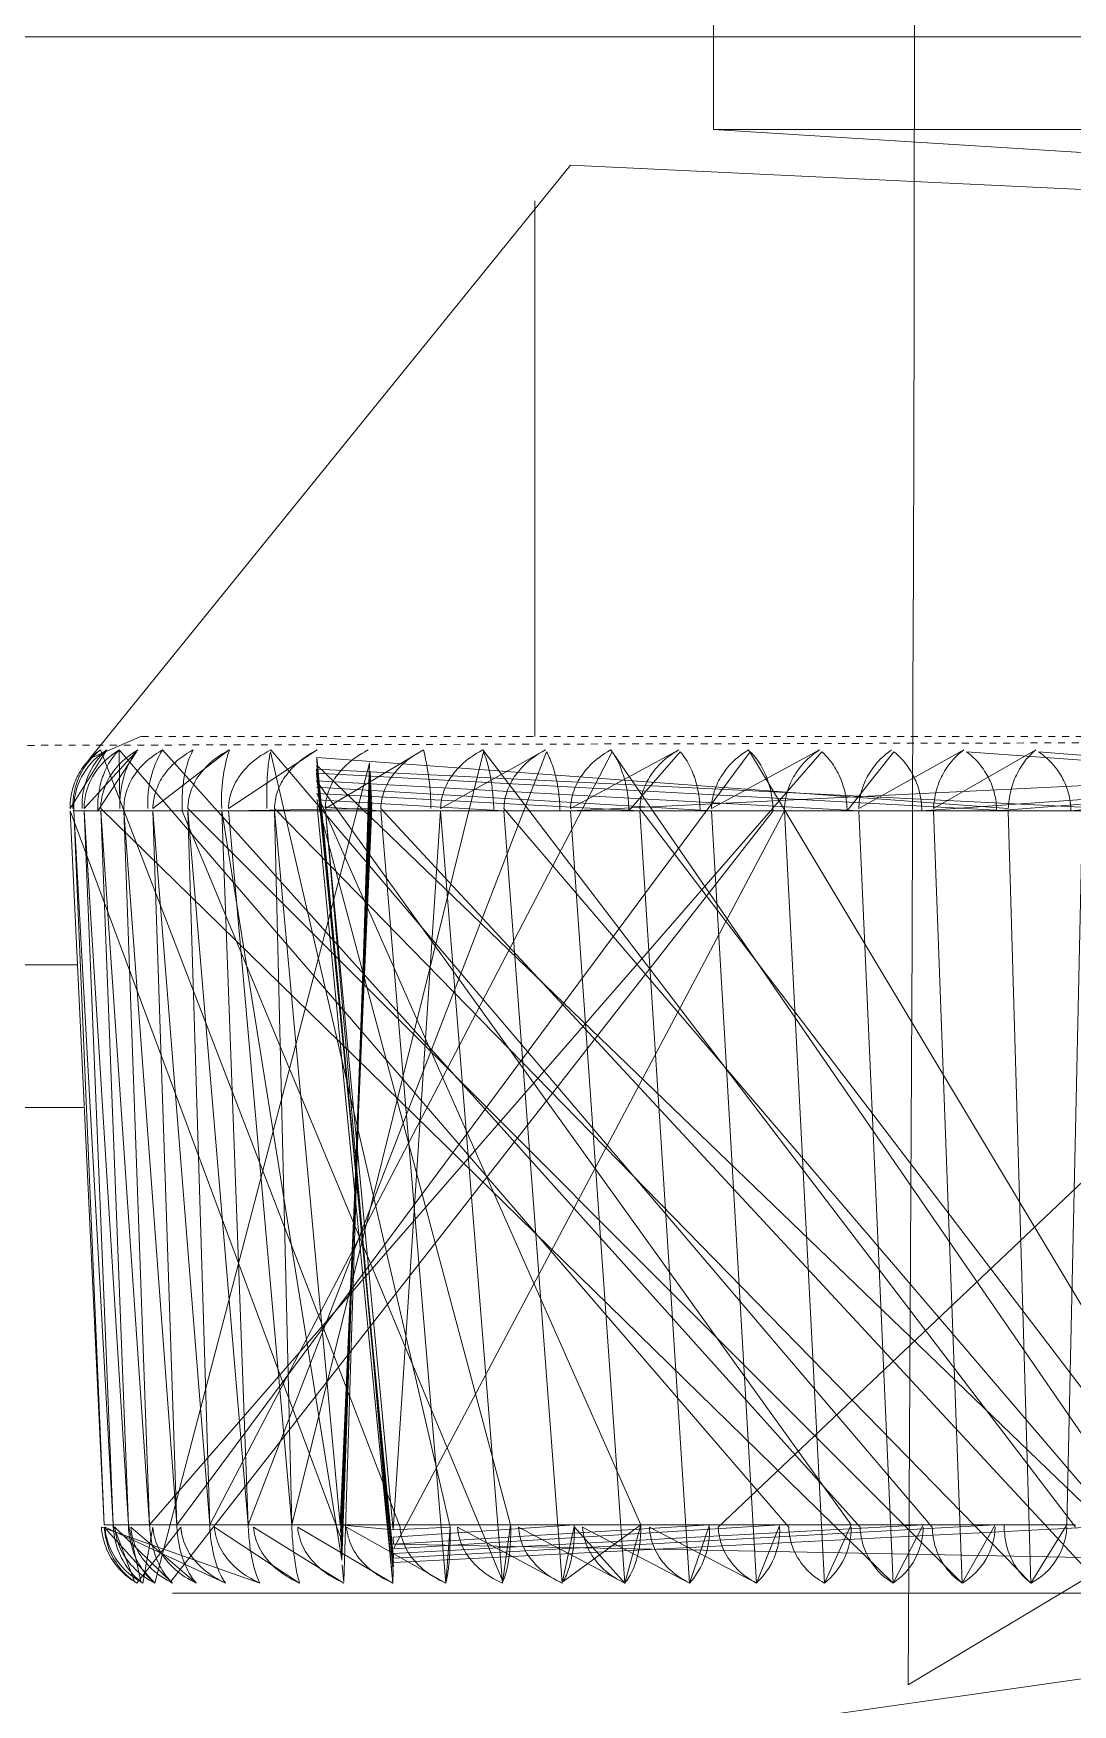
# Model space of a CAD drawing. Header units: millimetres. Extents: x 521 to 148073, y -17811 to 32040.
# Drawn here: x 65990.97 to 66006.09, y 20421.83 to 20446.17 of the extents above; entities that cross this region are included whole.
import ezdxf

# ---------------------------------------------------------------- set-up
doc = ezdxf.new("R2010")
doc.units = ezdxf.units.MM
doc.linetypes.add('PDF_IMPORT', pattern=[1, 0.8, -0.2])
doc.layers.add('Datové rozvody', color=6, linetype='Continuous')
doc.layers.add('PDF_Geometrie', color=7, linetype='Continuous', true_color=0xbdbdbd)

# ---------------------------------------------------------------- blocks, each defined once
blk = doc.blocks.new('projektor')
at = {"layer": 'PDF_Geometrie', "lineweight": 13}
for points in [[(86104.355, 15120.22), (86104.355, 15033.227)], [(86121.744, 15084.371), (86127.705, 15074.425), (86125.959, 15074.435), (86124.209, 15074.445), (86122.457, 15074.454), (86120.702, 15074.464), (86118.944, 15074.472), (86117.183, 15074.479), (86115.418, 15074.486), (86113.652, 15074.492), (86111.882, 15074.498), (86110.111, 15074.503), (86108.336, 15074.507), (86106.558, 15074.511), (86104.777, 15074.515), (86102.994, 15074.518)], [(86126.263, 15064.344), (86126.243, 15064.327), (86126.222, 15064.309), (86126.2, 15064.292), (86126.175, 15064.276), (86126.15, 15064.26), (86126.123, 15064.243), (86126.095, 15064.228), (86126.066, 15064.214), (86126.036, 15064.2), (86126.005, 15064.185), (86125.974, 15064.173), (86125.941, 15064.161), (86125.909, 15064.15), (86125.876, 15064.14), (86125.843, 15064.13), (86125.811, 15064.121), (86125.778, 15064.113), (86125.744, 15064.106), (86125.711, 15064.1), (86125.678, 15064.094), (86125.644, 15064.088), (86125.611, 15064.084), (86125.577, 15064.08), (86125.543, 15064.075), (86125.508, 15064.072), (86125.474, 15064.07), (86125.439, 15064.068), (86114.486, 15072.189), (86114.511, 15072.215), (86114.538, 15072.238), (86114.565, 15072.26), (86114.591, 15072.281), (86114.619, 15072.3), (86114.647, 15072.318), (86114.675, 15072.336), (86114.703, 15072.352), (86114.73, 15072.367), (86114.759, 15072.381), (86114.787, 15072.395), (86114.815, 15072.407), (86114.843, 15072.418), (86114.872, 15072.429), (86114.899, 15072.439), (86114.928, 15072.448), (86114.957, 15072.457), (86114.986, 15072.465), (86115.015, 15072.473), (86115.045, 15072.479), (86115.075, 15072.485), (86115.105, 15072.491), (86115.135, 15072.495), (86115.166, 15072.5), (86115.197, 15072.503), (86115.228, 15072.506), (86115.26, 15072.508), (86115.291, 15072.51), (86115.323, 15072.511), (86126.24, 15063.985), (86126.215, 15063.962), (86126.191, 15063.94), (86126.165, 15063.919), (86126.137, 15063.898), (86126.109, 15063.88), (86126.081, 15063.862), (86126.052, 15063.845), (86126.022, 15063.829), (86125.992, 15063.814), (86125.961, 15063.8), (86125.93, 15063.787), (86125.9, 15063.774), (86125.868, 15063.762), (86125.835, 15063.752), (86125.803, 15063.742), (86125.77, 15063.733), (86125.738, 15063.725), (86125.705, 15063.717), (86125.673, 15063.71), (86125.639, 15063.704), (86125.606, 15063.699), (86125.573, 15063.694), (86125.539, 15063.691), (86125.505, 15063.687), (86125.472, 15063.685), (86125.439, 15063.683), (86114.486, 15073.2), (86114.511, 15073.229), (86114.538, 15073.255), (86114.565, 15073.28), (86114.591, 15073.303), (86114.619, 15073.325), (86114.647, 15073.346), (86114.675, 15073.365), (86114.703, 15073.383), (86114.73, 15073.401), (86114.759, 15073.416), (86114.787, 15073.431), (86114.815, 15073.445), (86114.843, 15073.458), (86114.872, 15073.47), (86114.899, 15073.481), (86114.928, 15073.491), (86114.957, 15073.501), (86114.986, 15073.51), (86115.015, 15073.519), (86115.045, 15073.526), (86115.075, 15073.533), (86115.105, 15073.539), (86115.135, 15073.544), (86115.166, 15073.548), (86115.197, 15073.552), (86115.228, 15073.555), (86115.26, 15073.557), (86115.291, 15073.559), (86115.323, 15073.559), (86114.486, 15074.223), (86114.511, 15074.253), (86114.538, 15074.283), (86114.565, 15074.311), (86114.591, 15074.336), (86114.619, 15074.361), (86114.647, 15074.383), (86114.675, 15074.405), (86114.703, 15074.425), (86114.73, 15074.443), (86114.759, 15074.461), (86114.787, 15074.477), (86114.815, 15074.492), (86114.843, 15074.506), (86114.872, 15074.52), (86114.899, 15074.532), (86114.928, 15074.544), (86114.957, 15074.554), (86114.986, 15074.564), (86115.015, 15074.574), (86115.045, 15074.582), (86115.075, 15074.589), (86115.105, 15074.596), (86115.135, 15074.601), (86115.166, 15074.606), (86115.197, 15074.61), (86115.228, 15074.613), (86115.26, 15074.615), (86115.291, 15074.617), (86115.323, 15074.617), (86114.486, 15086.45)], [(86115.323, 15086.844), (86114.486, 15075.248), (86114.511, 15075.283), (86114.538, 15075.314), (86114.565, 15075.345), (86114.591, 15075.372), (86114.619, 15075.399), (86114.647, 15075.423), (86114.675, 15075.446), (86114.703, 15075.468), (86114.73, 15075.489), (86114.759, 15075.507), (86114.787, 15075.526), (86114.815, 15075.542), (86114.843, 15075.557), (86114.872, 15075.571), (86114.899, 15075.585), (86114.928, 15075.597), (86114.957, 15075.609), (86114.986, 15075.619), (86115.015, 15075.629), (86115.045, 15075.638), (86115.075, 15075.646), (86115.105, 15075.653), (86115.135, 15075.659), (86115.166, 15075.664), (86115.197, 15075.669), (86115.228, 15075.672), (86115.26, 15075.674), (86115.291, 15075.676), (86115.323, 15075.676), (86114.486, 15086.363)], [(86115.323, 15086.79), (86114.486, 15076.269), (86114.511, 15076.306), (86114.538, 15076.34), (86114.565, 15076.373), (86114.591, 15076.403), (86114.619, 15076.431), (86114.647, 15076.457), (86114.675, 15076.483), (86114.703, 15076.506), (86114.73, 15076.528), (86114.759, 15076.548), (86114.787, 15076.567), (86114.815, 15076.585), (86114.843, 15076.601), (86114.872, 15076.616), (86114.899, 15076.63), (86114.928, 15076.644), (86114.957, 15076.656), (86114.986, 15076.667), (86115.015, 15076.677), (86115.045, 15076.687), (86115.075, 15076.695), (86115.105, 15076.703), (86115.135, 15076.71), (86115.166, 15076.715), (86115.197, 15076.72), (86115.228, 15076.723), (86115.26, 15076.726), (86115.291, 15076.727), (86115.323, 15076.728), (86114.486, 15086.188)], [(86115.323, 15062.596), (86115.323, 15062.612), (86115.323, 15062.757), (86115.323, 15062.993), (86115.323, 15063.319), (86115.323, 15063.731), (86115.323, 15064.226), (86115.323, 15064.802), (86115.323, 15065.452), (86115.323, 15066.173), (86115.323, 15066.958), (86115.323, 15067.804), (86115.323, 15068.701), (86115.323, 15069.644), (86115.323, 15070.626), (86115.323, 15071.638), (86115.323, 15072.673), (86115.323, 15074.783), (86115.323, 15073.725), (86115.323, 15075.841), (86115.323, 15076.891)], [(86125.439, 15063.038), (86125.439, 15063.049), (86125.439, 15063.188), (86125.439, 15063.414), (86125.439, 15063.727), (86125.439, 15064.122), (86125.439, 15064.599), (86125.439, 15065.152), (86125.439, 15065.778), (86125.439, 15066.472), (86125.439, 15067.228), (86125.439, 15068.042), (86125.439, 15068.905), (86125.439, 15069.814), (86125.439, 15070.759), (86125.439, 15071.733), (86125.439, 15072.731), (86125.439, 15074.765), (86125.439, 15073.744), (86125.439, 15075.784), (86125.439, 15076.795)], [(86126.406, 15064.009), (86126.406, 15085.391), (86130.958, 15053.458)], [(86114.46, 15083.345), (86125.474, 15071.734), (86125.508, 15071.737), (86125.543, 15071.74), (86125.577, 15071.746), (86125.611, 15071.753), (86125.644, 15071.76), (86125.678, 15071.769), (86125.711, 15071.78), (86125.744, 15071.791), (86125.778, 15071.806), (86125.811, 15071.82), (86125.843, 15071.837), (86125.876, 15071.855), (86125.909, 15071.876), (86125.941, 15071.897), (86125.973, 15071.921), (86126.005, 15071.946), (86126.035, 15071.973), (86126.066, 15072.002), (86126.095, 15072.032), (86126.123, 15072.064), (86126.15, 15072.096), (86126.175, 15072.131), (86126.2, 15072.166), (86126.222, 15072.201), (86126.243, 15072.237), (86126.263, 15072.275), (86125.472, 15070.76), (86125.505, 15070.762), (86125.539, 15070.766), (86125.573, 15070.771), (86125.606, 15070.778), (86125.639, 15070.785), (86125.673, 15070.795), (86125.705, 15070.806), (86125.738, 15070.818), (86125.77, 15070.832), (86125.803, 15070.847), (86125.836, 15070.864), (86125.868, 15070.883), (86125.9, 15070.902), (86125.93, 15070.924), (86125.961, 15070.947), (86125.992, 15070.972), (86126.022, 15070.999), (86126.052, 15071.027), (86126.081, 15071.059), (86126.109, 15071.091), (86126.137, 15071.126), (86126.165, 15071.163), (86126.191, 15071.201), (86126.215, 15071.242), (86126.24, 15071.285), (86126.263, 15071.329), (86125.474, 15069.815), (86125.508, 15069.818), (86125.543, 15069.822), (86125.577, 15069.827), (86125.611, 15069.835), (86125.644, 15069.843), (86125.678, 15069.853), (86125.711, 15069.866), (86125.744, 15069.879), (86125.778, 15069.894), (86125.811, 15069.91), (86125.843, 15069.929), (86125.876, 15069.949), (86125.909, 15069.971), (86125.941, 15069.996), (86125.973, 15070.021), (86126.005, 15070.05), (86126.035, 15070.079), (86126.066, 15070.111), (86126.095, 15070.144), (86126.123, 15070.179), (86126.15, 15070.216), (86126.175, 15070.253), (86126.2, 15070.291), (86126.222, 15070.331), (86126.243, 15070.37), (86126.263, 15070.411), (86125.474, 15068.906), (86125.508, 15068.909), (86125.543, 15068.915), (86125.577, 15068.921), (86125.611, 15068.928), (86125.644, 15068.937), (86125.678, 15068.948), (86125.711, 15068.96), (86125.744, 15068.974), (86125.778, 15068.99), (86125.811, 15069.007), (86125.843, 15069.025), (86125.876, 15069.047), (86125.909, 15069.07), (86125.941, 15069.095), (86125.973, 15069.122), (86126.005, 15069.151), (86126.035, 15069.182), (86126.066, 15069.215), (86126.095, 15069.249), (86126.123, 15069.285), (86126.15, 15069.322), (86126.175, 15069.361), (86126.2, 15069.401), (86126.222, 15069.441), (86126.243, 15069.482), (86126.263, 15069.525), (86125.474, 15068.043), (86125.508, 15068.046), (86125.543, 15068.051), (86125.577, 15068.057), (86125.611, 15068.065), (86125.644, 15068.074), (86125.678, 15068.085), (86125.711, 15068.098), (86125.744, 15068.112), (86125.778, 15068.128), (86125.811, 15068.147), (86125.843, 15068.166), (86125.876, 15068.187), (86125.909, 15068.211), (86125.941, 15068.237), (86125.973, 15068.265), (86126.005, 15068.294), (86126.035, 15068.327), (86126.066, 15068.36), (86126.095, 15068.396), (86126.123, 15068.432), (86126.15, 15068.471), (86126.175, 15068.51), (86126.2, 15068.55), (86126.222, 15068.592), (86126.243, 15068.635), (86126.263, 15068.678)], [(86125.941, 15082.264), (86126.005, 15082.265), (86125.711, 15067.136), (86125.439, 15071.61), (86126.263, 15071.329), (86115.323, 15070.626), (86115.075, 15066.05), (86125.439, 15070.639), (86126.263, 15070.411), (86115.323, 15069.644), (86114.647, 15083.351)], [(86106.175, 15079.758), (86106.681, 15080.264), (86106.175, 15069.643), (86114.58, 15062.837), (86114.267, 15063.569)], [(86115.323, 15072.673), (86115.291, 15072.674), (86115.26, 15072.675), (86115.228, 15072.678), (86115.197, 15072.681), (86115.166, 15072.687), (86115.135, 15072.692), (86115.105, 15072.698), (86115.075, 15072.706), (86115.045, 15072.714), (86115.015, 15072.723), (86114.986, 15072.733), (86114.957, 15072.746), (86114.928, 15072.758), (86114.899, 15072.771), (86114.871, 15072.785), (86114.843, 15072.8), (86114.815, 15072.817), (86114.787, 15072.834), (86114.759, 15072.853), (86114.73, 15072.874), (86114.703, 15072.895), (86114.675, 15072.918), (86114.647, 15072.944), (86114.619, 15072.97), (86114.591, 15072.998), (86114.565, 15073.028), (86114.538, 15073.061), (86114.511, 15073.094), (86114.486, 15073.131), (86114.46, 15073.17), (86115.291, 15071.638), (86115.26, 15071.64), (86115.228, 15071.642), (86115.197, 15071.646), (86115.166, 15071.65), (86115.135, 15071.656), (86115.105, 15071.663), (86115.075, 15071.671), (86115.045, 15071.679), (86115.015, 15071.69), (86114.986, 15071.701), (86114.957, 15071.713), (86114.928, 15071.725), (86114.899, 15071.739), (86114.871, 15071.755), (86114.843, 15071.771), (86114.815, 15071.788), (86114.787, 15071.807), (86114.759, 15071.827), (86114.73, 15071.848), (86114.703, 15071.872), (86114.675, 15071.896), (86114.647, 15071.923), (86114.619, 15071.951), (86114.591, 15071.981), (86114.565, 15072.012), (86114.538, 15072.047), (86114.511, 15072.083), (86114.486, 15072.122), (86114.46, 15072.163), (86125.474, 15078.763)], [(86126.263, 15078.99), (86115.291, 15070.626), (86115.26, 15070.627), (86115.229, 15070.63), (86115.197, 15070.634), (86115.166, 15070.638), (86115.135, 15070.644), (86115.105, 15070.651), (86115.074, 15070.659), (86115.045, 15070.668), (86115.015, 15070.679), (86114.986, 15070.691), (86114.957, 15070.703), (86114.929, 15070.716), (86114.9, 15070.73), (86114.872, 15070.747), (86114.844, 15070.763), (86114.817, 15070.781), (86114.789, 15070.8), (86114.76, 15070.821), (86114.733, 15070.843), (86114.704, 15070.868), (86114.677, 15070.893), (86114.648, 15070.921), (86114.62, 15070.951), (86114.592, 15070.983), (86114.564, 15071.017), (86114.537, 15071.054), (86114.51, 15071.092), (86114.485, 15071.132), (86114.46, 15071.175), (86115.291, 15069.644), (86115.26, 15069.645), (86115.228, 15069.648), (86115.197, 15069.652), (86115.166, 15069.657), (86115.135, 15069.663), (86115.105, 15069.67), (86115.075, 15069.678), (86115.045, 15069.689), (86115.015, 15069.699), (86114.986, 15069.711), (86114.957, 15069.723), (86114.928, 15069.737), (86114.899, 15069.753), (86114.871, 15069.769), (86114.843, 15069.786), (86114.815, 15069.806), (86114.787, 15069.826), (86114.759, 15069.847), (86114.73, 15069.871), (86114.703, 15069.896), (86114.675, 15069.923), (86114.647, 15069.951), (86114.619, 15069.982), (86114.591, 15070.015), (86114.565, 15070.05), (86114.538, 15070.086), (86114.511, 15070.126), (86114.486, 15070.169), (86114.46, 15070.214), (86125.474, 15077.791)], [(86126.263, 15078.072), (86115.291, 15068.701), (86115.26, 15068.702), (86115.228, 15068.705), (86115.197, 15068.709), (86115.166, 15068.714), (86115.135, 15068.72), (86115.105, 15068.727), (86115.075, 15068.737), (86115.045, 15068.746), (86115.015, 15068.757), (86114.986, 15068.769), (86114.957, 15068.782), (86114.928, 15068.797), (86114.899, 15068.812), (86114.871, 15068.829), (86114.843, 15068.846), (86114.815, 15068.866), (86114.787, 15068.887), (86114.759, 15068.909), (86114.73, 15068.933), (86114.703, 15068.959), (86114.675, 15068.987), (86114.647, 15069.016), (86114.619, 15069.048), (86114.591, 15069.081), (86114.565, 15069.117), (86114.538, 15069.156), (86114.511, 15069.196), (86114.486, 15069.24), (86114.46, 15069.287), (86115.291, 15067.804), (86115.26, 15067.805), (86115.228, 15067.808), (86115.197, 15067.811), (86115.166, 15067.816), (86115.135, 15067.823), (86115.105, 15067.83), (86115.075, 15067.839), (86115.045, 15067.848), (86115.015, 15067.86), (86114.986, 15067.872), (86114.957, 15067.886), (86114.928, 15067.9), (86114.899, 15067.916), (86114.871, 15067.933), (86114.843, 15067.951), (86114.815, 15067.972), (86114.787, 15067.993), (86114.759, 15068.015), (86114.73, 15068.04), (86114.703, 15068.066), (86114.675, 15068.095), (86114.647, 15068.124), (86114.619, 15068.157), (86114.591, 15068.191), (86114.565, 15068.228), (86114.538, 15068.267), (86114.511, 15068.309), (86114.486, 15068.353), (86114.46, 15068.401), (86125.474, 15076.795)], [(86126.263, 15077.127), (86115.291, 15066.958), (86115.26, 15066.959), (86115.228, 15066.962), (86115.197, 15066.966), (86115.166, 15066.972), (86115.135, 15066.978), (86115.105, 15066.985), (86115.075, 15066.994), (86115.045, 15067.004), (86115.015, 15067.015), (86114.986, 15067.028), (86114.957, 15067.041), (86114.928, 15067.056), (86114.899, 15067.071), (86114.871, 15067.089), (86114.843, 15067.108), (86114.815, 15067.127), (86114.787, 15067.15), (86114.759, 15067.172), (86114.73, 15067.197), (86114.703, 15067.224), (86114.675, 15067.252), (86114.647, 15067.283), (86114.619, 15067.315), (86114.591, 15067.35), (86114.565, 15067.388), (86114.538, 15067.427), (86114.511, 15067.47), (86114.486, 15067.515), (86114.46, 15067.563), (86115.291, 15066.173), (86115.26, 15066.174), (86115.228, 15066.176), (86115.197, 15066.18), (86115.166, 15066.185), (86115.135, 15066.191), (86115.105, 15066.199), (86115.075, 15066.208), (86115.045, 15066.218), (86115.015, 15066.229), (86114.986, 15066.241), (86114.957, 15066.254), (86114.928, 15066.27), (86114.899, 15066.286), (86114.871, 15066.303), (86114.843, 15066.322), (86114.815, 15066.342), (86114.787, 15066.363), (86114.759, 15066.387), (86114.73, 15066.411), (86114.703, 15066.439), (86114.675, 15066.467), (86114.647, 15066.498), (86114.619, 15066.531), (86114.591, 15066.566), (86114.565, 15066.602), (86114.538, 15066.643), (86114.511, 15066.686), (86114.486, 15066.73), (86114.46, 15066.779)], [(86114.565, 15066.051), (86114.619, 15066.05), (86126.036, 15067.135), (86114.675, 15066.049), (86126.263, 15078.072), (86115.323, 15077.923), (86114.73, 15066.048), (86125.974, 15067.136), (86125.439, 15077.667), (86126.263, 15077.127), (86115.323, 15076.891), (86125.439, 15076.669), (86126.263, 15076.163), (86115.323, 15075.841), (86114.787, 15066.048), (86125.909, 15067.137), (86125.439, 15075.657), (86126.263, 15075.19), (86115.323, 15074.783)], [(86106.176, 15076.976), (86105.67, 15076.976), (86105.67, 15072.424)], [(86126.263, 15067.127), (86126.095, 15067.134), (86114.565, 15066.051), (86115.291, 15075.842), (86115.26, 15075.843), (86115.228, 15075.846), (86115.197, 15075.849), (86115.166, 15075.852), (86115.135, 15075.857), (86115.105, 15075.862), (86115.075, 15075.868), (86115.045, 15075.876), (86115.015, 15075.883), (86114.986, 15075.891), (86114.957, 15075.9), (86114.928, 15075.91), (86114.899, 15075.92), (86114.871, 15075.932), (86114.843, 15075.944), (86114.815, 15075.956), (86114.787, 15075.97), (86114.759, 15075.984), (86114.73, 15076.001), (86114.703, 15076.018), (86114.675, 15076.036), (86114.647, 15076.056), (86114.619, 15076.076), (86114.591, 15076.097), (86114.565, 15076.121), (86114.538, 15076.146), (86114.511, 15076.173), (86114.486, 15076.201), (86114.46, 15076.231), (86115.291, 15074.784), (86115.26, 15074.785), (86115.228, 15074.788), (86115.197, 15074.791), (86115.166, 15074.795), (86115.135, 15074.8), (86115.105, 15074.805), (86115.075, 15074.813), (86115.045, 15074.82), (86115.015, 15074.828), (86114.986, 15074.837), (86114.957, 15074.847), (86114.928, 15074.857), (86114.899, 15074.869), (86114.871, 15074.881), (86114.843, 15074.894), (86114.815, 15074.908), (86114.787, 15074.923), (86114.759, 15074.94), (86114.73, 15074.958), (86114.703, 15074.976), (86114.675, 15074.997), (86114.647, 15075.018), (86114.619, 15075.04), (86114.591, 15075.065), (86114.565, 15075.09), (86114.538, 15075.118), (86114.511, 15075.147), (86114.486, 15075.179), (86114.46, 15075.212), (86115.291, 15073.725), (86115.26, 15073.727), (86115.228, 15073.729), (86115.197, 15073.732), (86115.166, 15073.737), (86115.135, 15073.742), (86115.105, 15073.749), (86115.075, 15073.756), (86115.045, 15073.764), (86115.015, 15073.772), (86114.986, 15073.782), (86114.957, 15073.792), (86114.928, 15073.804), (86114.899, 15073.817), (86114.871, 15073.83), (86114.843, 15073.844), (86114.815, 15073.859), (86114.787, 15073.876), (86114.759, 15073.894), (86114.73, 15073.912), (86114.703, 15073.933), (86114.675, 15073.955), (86114.647, 15073.977), (86114.619, 15074.003), (86114.591, 15074.029), (86114.565, 15074.057), (86114.538, 15074.087), (86114.511, 15074.119), (86114.486, 15074.153), (86114.46, 15074.189)], [(86125.439, 15075.784), (86125.474, 15075.784), (86125.508, 15075.785), (86125.543, 15075.788), (86125.577, 15075.791), (86125.611, 15075.795), (86125.644, 15075.8), (86125.678, 15075.806), (86125.711, 15075.814), (86125.744, 15075.822), (86125.778, 15075.832), (86125.811, 15075.842), (86125.843, 15075.853), (86125.876, 15075.866), (86125.909, 15075.881), (86125.941, 15075.896), (86125.973, 15075.912), (86126.005, 15075.931), (86126.035, 15075.95), (86126.066, 15075.97), (86126.095, 15075.992), (86126.123, 15076.014), (86126.15, 15076.037), (86126.175, 15076.061), (86126.2, 15076.086), (86126.222, 15076.112), (86126.243, 15076.137), (86126.263, 15076.163), (86115.291, 15065.452), (86115.26, 15065.453), (86115.228, 15065.455), (86115.197, 15065.459), (86115.166, 15065.464), (86115.135, 15065.47), (86115.105, 15065.477), (86115.075, 15065.486), (86115.045, 15065.496), (86115.015, 15065.507), (86114.986, 15065.52), (86114.957, 15065.533), (86114.928, 15065.547), (86114.899, 15065.564), (86114.871, 15065.581), (86114.843, 15065.599), (86114.815, 15065.62), (86114.787, 15065.641), (86114.759, 15065.664), (86114.73, 15065.689), (86114.703, 15065.715), (86114.675, 15065.745), (86114.647, 15065.775), (86114.619, 15065.808), (86114.591, 15065.842), (86114.565, 15065.88), (86114.538, 15065.92), (86114.511, 15065.962), (86114.486, 15066.007), (86114.46, 15066.056), (86115.289, 15064.801), (86115.255, 15064.802), (86115.221, 15064.805), (86115.186, 15064.809), (86115.152, 15064.815), (86115.117, 15064.822), (86115.084, 15064.832), (86115.05, 15064.842), (86115.016, 15064.855), (86114.982, 15064.869), (86114.948, 15064.884), (86114.916, 15064.901), (86114.882, 15064.921), (86114.85, 15064.941), (86114.817, 15064.965), (86114.786, 15064.989), (86114.753, 15065.015), (86114.721, 15065.044), (86114.69, 15065.074), (86114.658, 15065.107), (86114.628, 15065.142), (86114.598, 15065.179), (86114.569, 15065.218), (86114.54, 15065.26), (86114.513, 15065.303), (86114.486, 15065.35), (86114.46, 15065.398), (86125.474, 15074.765), (86125.508, 15074.767), (86125.543, 15074.769), (86125.577, 15074.773), (86125.611, 15074.778), (86125.644, 15074.784), (86125.678, 15074.791), (86125.711, 15074.798), (86125.744, 15074.808), (86125.778, 15074.819), (86125.811, 15074.83), (86125.843, 15074.843), (86125.876, 15074.857), (86125.909, 15074.874), (86125.941, 15074.891), (86125.973, 15074.909), (86126.005, 15074.93), (86126.035, 15074.951), (86126.066, 15074.973), (86126.095, 15074.998), (86126.123, 15075.022), (86126.15, 15075.049), (86126.175, 15075.075), (86126.2, 15075.103), (86126.222, 15075.131), (86126.243, 15075.159), (86126.263, 15075.19), (86115.291, 15064.226), (86115.26, 15064.226), (86115.228, 15064.228), (86115.197, 15064.232), (86115.166, 15064.236), (86115.135, 15064.242), (86115.105, 15064.249), (86115.075, 15064.259), (86115.045, 15064.268), (86115.015, 15064.278), (86114.986, 15064.29), (86114.957, 15064.303), (86114.928, 15064.318), (86114.899, 15064.333), (86114.871, 15064.349), (86114.843, 15064.367), (86114.815, 15064.387), (86114.787, 15064.408), (86114.759, 15064.43), (86114.73, 15064.455), (86114.703, 15064.48), (86114.675, 15064.509), (86114.647, 15064.538), (86114.619, 15064.57), (86114.591, 15064.604), (86114.565, 15064.64), (86114.538, 15064.679), (86114.511, 15064.72), (86114.486, 15064.765), (86114.46, 15064.812), (86115.291, 15063.73), (86115.26, 15063.731), (86115.228, 15063.733), (86115.197, 15063.736), (86115.166, 15063.741), (86115.135, 15063.746), (86115.105, 15063.753), (86115.075, 15063.761), (86115.045, 15063.77), (86115.015, 15063.78), (86114.986, 15063.793), (86114.957, 15063.805), (86114.928, 15063.819), (86114.899, 15063.833), (86114.871, 15063.85), (86114.843, 15063.867), (86114.815, 15063.886), (86114.787, 15063.907), (86114.759, 15063.929), (86114.73, 15063.952), (86114.703, 15063.978), (86114.675, 15064.004), (86114.647, 15064.034), (86114.619, 15064.064), (86114.591, 15064.098), (86114.565, 15064.133), (86114.538, 15064.171), (86114.511, 15064.212), (86114.486, 15064.254), (86114.46, 15064.3)], [(86125.909, 15067.137), (86125.843, 15067.137), (86125.439, 15074.637), (86126.263, 15074.211), (86115.323, 15073.725), (86114.899, 15066.048), (86125.439, 15073.617), (86126.263, 15073.238), (86115.323, 15072.673), (86125.778, 15067.136), (86125.439, 15072.606), (86126.263, 15072.275), (86115.323, 15071.638), (86114.986, 15066.048)], [(86115.323, 15063.319), (86115.291, 15063.318), (86115.26, 15063.319), (86115.228, 15063.321), (86115.197, 15063.324), (86115.166, 15063.328), (86115.135, 15063.333), (86115.105, 15063.34), (86115.075, 15063.347), (86115.045, 15063.356), (86115.015, 15063.366), (86114.986, 15063.378), (86114.957, 15063.39), (86114.928, 15063.403), (86114.899, 15063.417), (86114.871, 15063.433), (86114.843, 15063.45), (86114.815, 15063.468), (86114.787, 15063.487), (86114.759, 15063.509), (86114.73, 15063.531), (86114.703, 15063.556), (86114.675, 15063.582), (86114.647, 15063.61), (86114.619, 15063.64), (86114.591, 15063.673), (86114.565, 15063.706), (86114.538, 15063.743), (86114.511, 15063.781), (86114.486, 15063.823), (86114.46, 15063.868), (86125.474, 15073.745), (86125.508, 15073.746), (86125.543, 15073.75), (86125.577, 15073.755), (86125.611, 15073.76), (86125.644, 15073.766), (86125.678, 15073.774), (86125.711, 15073.783), (86125.744, 15073.793), (86125.778, 15073.804), (86125.811, 15073.818), (86125.843, 15073.832), (86125.876, 15073.848), (86125.909, 15073.866), (86125.941, 15073.884), (86125.973, 15073.904), (86126.005, 15073.927), (86126.035, 15073.95), (86126.066, 15073.975), (86126.095, 15074.001), (86126.123, 15074.028), (86126.15, 15074.057), (86126.175, 15074.086), (86126.2, 15074.117), (86126.222, 15074.148), (86126.243, 15074.179), (86126.263, 15074.211), (86115.291, 15062.992), (86115.26, 15062.993), (86115.228, 15062.994), (86115.197, 15062.997), (86115.166, 15063.001), (86115.135, 15063.006), (86115.105, 15063.012), (86115.075, 15063.021), (86115.045, 15063.029), (86115.015, 15063.038), (86114.986, 15063.048), (86114.957, 15063.06), (86114.928, 15063.072), (86114.899, 15063.087), (86114.871, 15063.101), (86114.843, 15063.117), (86114.815, 15063.135), (86114.787, 15063.154), (86114.759, 15063.174), (86114.73, 15063.196), (86114.703, 15063.219), (86114.675, 15063.244), (86114.647, 15063.271), (86114.619, 15063.299), (86114.591, 15063.331), (86114.565, 15063.363), (86114.538, 15063.398), (86114.511, 15063.436), (86114.486, 15063.475), (86114.46, 15063.518), (86115.291, 15062.756), (86115.26, 15062.756), (86115.228, 15062.758), (86115.197, 15062.76), (86115.166, 15062.764), (86115.135, 15062.769), (86115.105, 15062.774), (86115.075, 15062.782), (86115.045, 15062.79), (86115.015, 15062.799), (86114.986, 15062.808), (86114.957, 15062.819), (86114.928, 15062.831), (86114.899, 15062.845), (86114.871, 15062.859), (86114.843, 15062.874), (86114.815, 15062.89), (86114.787, 15062.908), (86114.759, 15062.927), (86114.73, 15062.947), (86114.703, 15062.97), (86114.675, 15062.994), (86114.647, 15063.02), (86114.619, 15063.046), (86114.591, 15063.076), (86114.565, 15063.106), (86114.538, 15063.14), (86114.511, 15063.175), (86114.486, 15063.213), (86114.46, 15063.254), (86125.474, 15072.732), (86125.508, 15072.734), (86125.543, 15072.738), (86125.577, 15072.742), (86125.611, 15072.749), (86125.644, 15072.756), (86125.678, 15072.764), (86125.711, 15072.774), (86125.744, 15072.785), (86125.778, 15072.797), (86125.811, 15072.812), (86125.843, 15072.827), (86125.876, 15072.844), (86125.909, 15072.864), (86125.941, 15072.884), (86125.973, 15072.905), (86126.005, 15072.93), (86126.035, 15072.955), (86126.066, 15072.982), (86126.095, 15073.01), (86126.123, 15073.039), (86126.15, 15073.071), (86126.175, 15073.103), (86126.2, 15073.135), (86126.222, 15073.169), (86126.243, 15073.202), (86126.263, 15073.238)], [(86105.67, 15071.666), (86104.355, 15071.666), (86079.066, 15071.666), (86075.51, 15071.666), (86073.251, 15071.666), (86070.991, 15071.666), (86068.732, 15071.666), (86066.473, 15071.666), (86064.214, 15071.666), (86061.955, 15071.666), (86059.696, 15071.666), (86057.436, 15071.666), (86055.178, 15071.666), (86052.918, 15071.666), (86050.659, 15071.666), (86048.401, 15071.666), (86046.494, 15071.666), (86042.651, 15071.666), (86030.512, 15071.16), (86022.672, 15070.048), (86037.392, 15070.048)], [(86126.263, 15064.757), (86126.243, 15064.744), (86126.222, 15064.73), (86126.2, 15064.716), (86126.175, 15064.703), (86126.15, 15064.69), (86126.123, 15064.678), (86126.095, 15064.665), (86126.066, 15064.653), (86126.036, 15064.642), (86126.005, 15064.631), (86125.974, 15064.621), (86125.941, 15064.612), (86125.909, 15064.602), (86125.876, 15064.594), (86125.843, 15064.586), (86125.811, 15064.579), (86125.778, 15064.573), (86125.744, 15064.567), (86125.711, 15064.561), (86125.678, 15064.557), (86125.644, 15064.552), (86125.611, 15064.547), (86125.577, 15064.544), (86125.543, 15064.541), (86125.508, 15064.538), (86125.474, 15064.536), (86125.439, 15064.535), (86114.486, 15070.233), (86114.511, 15070.251), (86114.538, 15070.267), (86114.565, 15070.284), (86114.591, 15070.299), (86114.619, 15070.313), (86114.647, 15070.326), (86114.675, 15070.339), (86114.703, 15070.351), (86114.73, 15070.362), (86114.759, 15070.372), (86114.787, 15070.381), (86114.815, 15070.391), (86114.843, 15070.4), (86114.872, 15070.407), (86114.899, 15070.415), (86114.928, 15070.421), (86114.957, 15070.428), (86114.986, 15070.434), (86115.015, 15070.439), (86115.045, 15070.444), (86115.075, 15070.45), (86115.105, 15070.454), (86115.135, 15070.458), (86115.166, 15070.461), (86115.197, 15070.464), (86115.228, 15070.466), (86115.26, 15070.468), (86115.291, 15070.469), (86115.323, 15070.47), (86114.486, 15071.197), (86114.511, 15071.22), (86114.538, 15071.24), (86114.565, 15071.259), (86114.591, 15071.277), (86114.619, 15071.294), (86114.647, 15071.31), (86114.675, 15071.324), (86114.703, 15071.339), (86114.73, 15071.352), (86114.759, 15071.364), (86114.787, 15071.375), (86114.815, 15071.386), (86114.843, 15071.397), (86114.872, 15071.406), (86114.899, 15071.414), (86114.928, 15071.422), (86114.957, 15071.43), (86114.986, 15071.437), (86115.015, 15071.443), (86115.045, 15071.45), (86115.075, 15071.455), (86115.105, 15071.46), (86115.135, 15071.464), (86115.166, 15071.468), (86115.197, 15071.471), (86115.228, 15071.474), (86115.26, 15071.476), (86115.291, 15071.477), (86115.323, 15071.478)], [(86125.711, 15067.136), (86125.611, 15067.134), (86125.439, 15069.698), (86126.263, 15069.525), (86115.323, 15068.701), (86115.166, 15066.051), (86125.439, 15068.794), (86126.263, 15068.678), (86115.323, 15067.804), (86125.508, 15067.132), (86125.473, 15067.938), (86126.263, 15067.877), (86115.323, 15066.958), (86115.26, 15066.054), (86126.263, 15067.127), (86115.323, 15066.173), (86125.508, 15067.132), (86125.439, 15066.382), (86115.323, 15065.452), (86125.439, 15065.696), (86115.323, 15064.802), (86115.291, 15066.831), (86125.439, 15066.382), (86115.197, 15066.828), (86125.543, 15066.385), (86115.105, 15066.824)], [(86126.263, 15065.246), (86126.243, 15065.236), (86126.222, 15065.226), (86126.2, 15065.216), (86126.175, 15065.207), (86126.15, 15065.196), (86126.123, 15065.187), (86126.095, 15065.178), (86126.066, 15065.17), (86126.036, 15065.161), (86126.005, 15065.153), (86125.974, 15065.146), (86125.941, 15065.138), (86125.909, 15065.131), (86125.876, 15065.125), (86125.843, 15065.119), (86125.811, 15065.114), (86125.778, 15065.109), (86125.744, 15065.104), (86125.711, 15065.1), (86125.678, 15065.096), (86125.644, 15065.093), (86125.611, 15065.09), (86125.577, 15065.087), (86125.543, 15065.085), (86125.508, 15065.083), (86125.474, 15065.081), (86125.439, 15065.078), (86114.486, 15069.302), (86114.511, 15069.316), (86114.538, 15069.33), (86114.565, 15069.343), (86114.591, 15069.354), (86114.619, 15069.366), (86114.647, 15069.376), (86114.675, 15069.387), (86114.703, 15069.396), (86114.73, 15069.405), (86114.759, 15069.413), (86114.787, 15069.421), (86114.815, 15069.428), (86114.843, 15069.435), (86114.872, 15069.441), (86114.899, 15069.448), (86114.928, 15069.454), (86114.957, 15069.459), (86114.986, 15069.464), (86115.015, 15069.468), (86115.045, 15069.472), (86115.075, 15069.476), (86115.105, 15069.479), (86115.135, 15069.482), (86115.166, 15069.485), (86115.197, 15069.488), (86115.228, 15069.49), (86115.26, 15069.491), (86115.291, 15069.493), (86115.323, 15069.493)], [(86106.681, 15069.137), (86114.268, 15069.137)], [(86114.46, 15064.3), (86114.486, 15064.286), (86114.511, 15064.274), (86114.538, 15064.262), (86114.565, 15064.25), (86114.591, 15064.24), (86114.619, 15064.23), (86114.647, 15064.221), (86114.675, 15064.213), (86114.703, 15064.205), (86114.73, 15064.198), (86114.759, 15064.19), (86114.787, 15064.184), (86114.815, 15064.179), (86114.843, 15064.174), (86114.872, 15064.169), (86114.899, 15064.165), (86114.928, 15064.161), (86114.957, 15064.157), (86114.986, 15064.154), (86115.015, 15064.151), (86115.045, 15064.149), (86115.075, 15064.147), (86115.105, 15064.145), (86115.135, 15064.143), (86115.166, 15064.143), (86115.197, 15064.142), (86115.228, 15064.142), (86115.26, 15064.142), (86115.291, 15064.143), (86115.323, 15064.144), (86126.243, 15068.687), (86126.222, 15068.695), (86126.2, 15068.704), (86126.175, 15068.712), (86126.15, 15068.72), (86126.123, 15068.727), (86126.095, 15068.735), (86126.066, 15068.742), (86126.036, 15068.749), (86126.005, 15068.755), (86125.974, 15068.761), (86125.941, 15068.766), (86125.909, 15068.771), (86125.876, 15068.775), (86125.843, 15068.778), (86125.811, 15068.782), (86125.778, 15068.785), (86125.744, 15068.787), (86125.711, 15068.789), (86125.678, 15068.791), (86125.644, 15068.793), (86125.611, 15068.794), (86125.577, 15068.796), (86125.543, 15068.796), (86125.508, 15068.796), (86125.474, 15068.796), (86125.439, 15068.794)], [(86126.263, 15065.807), (86126.243, 15065.801), (86126.222, 15065.795), (86126.2, 15065.789), (86126.175, 15065.782), (86126.15, 15065.776), (86126.123, 15065.77), (86126.095, 15065.764), (86126.066, 15065.758), (86126.036, 15065.753), (86126.005, 15065.748), (86125.974, 15065.743), (86125.941, 15065.738), (86125.909, 15065.734), (86125.876, 15065.73), (86125.843, 15065.725), (86125.811, 15065.721), (86125.778, 15065.718), (86125.744, 15065.715), (86125.711, 15065.712), (86125.678, 15065.709), (86125.644, 15065.707), (86125.611, 15065.704), (86125.577, 15065.702), (86125.543, 15065.7), (86125.508, 15065.699), (86125.474, 15065.697), (86125.439, 15065.696), (86114.486, 15068.412), (86114.511, 15068.422), (86114.538, 15068.432), (86114.565, 15068.442), (86114.591, 15068.451), (86114.619, 15068.459), (86114.647, 15068.467), (86114.675, 15068.474), (86114.703, 15068.481), (86114.73, 15068.488), (86114.759, 15068.494), (86114.787, 15068.501), (86114.815, 15068.506), (86114.843, 15068.511), (86114.872, 15068.516), (86114.899, 15068.521), (86114.928, 15068.525), (86114.957, 15068.529), (86114.986, 15068.533), (86115.015, 15068.536), (86115.045, 15068.539), (86115.075, 15068.542), (86115.105, 15068.545), (86115.135, 15068.548), (86115.166, 15068.55), (86115.197, 15068.552), (86115.228, 15068.553), (86115.26, 15068.555), (86115.291, 15068.556), (86115.323, 15068.557)], [(86115.323, 15062.612), (86115.291, 15062.611), (86115.26, 15062.611), (86115.228, 15062.612), (86115.197, 15062.615), (86115.166, 15062.618), (86115.135, 15062.622), (86115.105, 15062.628), (86115.075, 15062.634), (86115.045, 15062.641), (86115.015, 15062.649), (86114.986, 15062.658), (86114.957, 15062.669), (86114.928, 15062.68), (86114.899, 15062.692), (86114.871, 15062.705), (86114.843, 15062.719), (86114.815, 15062.735), (86114.787, 15062.752), (86114.759, 15062.769), (86114.73, 15062.789), (86114.703, 15062.81), (86114.675, 15062.832), (86114.647, 15062.856), (86114.619, 15062.881), (86114.591, 15062.909), (86114.565, 15062.938), (86114.538, 15062.969), (86114.511, 15063.002), (86114.486, 15063.038), (86114.46, 15063.076), (86115.291, 15062.557), (86115.26, 15062.557), (86115.228, 15062.558), (86115.197, 15062.56), (86115.166, 15062.564), (86115.135, 15062.567), (86115.105, 15062.572), (86115.075, 15062.578), (86115.045, 15062.585), (86115.015, 15062.592), (86114.986, 15062.6), (86114.957, 15062.611), (86114.928, 15062.621), (86114.899, 15062.632), (86114.871, 15062.644), (86114.843, 15062.657), (86114.815, 15062.672), (86114.787, 15062.687), (86114.759, 15062.703), (86114.73, 15062.721), (86114.703, 15062.74), (86114.675, 15062.761), (86114.647, 15062.783), (86114.619, 15062.807), (86114.591, 15062.831), (86114.565, 15062.859), (86114.538, 15062.887), (86114.511, 15062.919), (86114.486, 15062.951), (86114.46, 15062.987), (86125.474, 15067.23), (86125.508, 15067.233), (86125.543, 15067.238), (86125.577, 15067.244), (86125.611, 15067.252), (86125.644, 15067.263), (86125.678, 15067.274), (86125.711, 15067.287), (86125.744, 15067.301), (86125.778, 15067.317), (86125.811, 15067.336), (86125.843, 15067.356), (86125.876, 15067.377), (86125.909, 15067.402), (86125.941, 15067.428), (86125.973, 15067.457), (86126.005, 15067.486), (86126.035, 15067.519), (86126.066, 15067.553), (86126.095, 15067.589), (86126.123, 15067.627), (86126.15, 15067.665), (86126.175, 15067.706), (86126.2, 15067.748), (86126.222, 15067.789), (86126.243, 15067.832), (86126.263, 15067.877), (86125.474, 15066.473), (86125.508, 15066.477), (86125.543, 15066.482), (86125.577, 15066.488), (86125.611, 15066.497), (86125.644, 15066.507), (86125.678, 15066.518), (86125.711, 15066.531), (86125.744, 15066.546), (86125.778, 15066.563), (86125.811, 15066.581), (86125.843, 15066.601), (86125.876, 15066.624), (86125.909, 15066.648), (86125.941, 15066.675), (86125.973, 15066.703), (86126.005, 15066.734), (86126.035, 15066.766), (86126.066, 15066.801), (86126.095, 15066.837), (86126.123, 15066.875), (86126.15, 15066.915), (86126.175, 15066.955), (86126.2, 15066.997), (86126.222, 15067.04), (86126.243, 15067.083), (86126.263, 15067.127), (86125.474, 15065.78), (86125.508, 15065.783), (86125.543, 15065.789), (86125.577, 15065.796), (86125.611, 15065.804), (86125.644, 15065.814), (86125.678, 15065.825), (86125.711, 15065.838), (86125.744, 15065.854), (86125.778, 15065.87), (86125.811, 15065.888), (86125.843, 15065.909), (86125.876, 15065.931), (86125.909, 15065.955), (86125.941, 15065.982), (86125.973, 15066.011), (86126.005, 15066.042), (86126.035, 15066.074), (86126.066, 15066.109), (86126.095, 15066.146), (86126.123, 15066.183), (86126.15, 15066.223), (86126.175, 15066.264), (86126.2, 15066.305), (86126.222, 15066.348), (86126.243, 15066.392), (86126.263, 15066.435), (86125.473, 15065.154), (86125.506, 15065.158), (86125.54, 15065.163), (86125.573, 15065.169), (86125.607, 15065.177), (86125.64, 15065.186), (86125.673, 15065.197), (86125.705, 15065.211), (86125.738, 15065.225), (86125.771, 15065.241), (86125.803, 15065.259), (86125.836, 15065.278), (86125.868, 15065.299), (86125.9, 15065.323), (86125.931, 15065.348), (86125.962, 15065.374), (86125.993, 15065.403), (86126.023, 15065.433), (86126.052, 15065.467), (86126.082, 15065.502), (86126.11, 15065.539), (86126.139, 15065.578), (86126.165, 15065.62), (86126.191, 15065.663), (86126.216, 15065.709), (86126.24, 15065.757), (86126.263, 15065.807), (86125.474, 15064.601), (86125.508, 15064.604), (86125.543, 15064.61), (86125.577, 15064.617), (86125.611, 15064.625), (86125.644, 15064.635), (86125.678, 15064.646), (86125.711, 15064.659), (86125.744, 15064.674), (86125.778, 15064.691), (86125.811, 15064.709), (86125.843, 15064.729), (86125.876, 15064.751), (86125.909, 15064.775), (86125.941, 15064.801), (86125.973, 15064.829), (86126.005, 15064.86), (86126.035, 15064.892), (86126.066, 15064.926), (86126.095, 15064.961), (86126.123, 15064.999), (86126.15, 15065.038), (86126.175, 15065.077), (86126.2, 15065.119), (86126.222, 15065.16), (86126.243, 15065.203), (86126.263, 15065.246), (86125.474, 15063.001), (86125.508, 15063.004), (86125.543, 15063.009), (86125.577, 15063.014), (86125.611, 15063.022), (86125.644, 15063.03), (86125.678, 15063.039), (86125.711, 15063.049), (86125.744, 15063.061), (86125.778, 15063.073), (86125.811, 15063.089), (86125.843, 15063.104), (86125.876, 15063.121), (86125.909, 15063.14), (86125.941, 15063.16), (86125.973, 15063.182), (86126.005, 15063.206), (86126.035, 15063.23), (86126.066, 15063.257), (86126.095, 15063.284), (86126.123, 15063.313), (86126.15, 15063.342), (86126.175, 15063.373), (86126.2, 15063.404), (86126.222, 15063.436), (86126.243, 15063.468), (86126.263, 15063.502), (86125.474, 15064.124), (86125.508, 15064.128), (86125.543, 15064.133), (86125.577, 15064.141), (86125.611, 15064.149), (86125.644, 15064.158), (86125.678, 15064.17), (86125.711, 15064.182), (86125.744, 15064.197), (86125.778, 15064.213), (86125.811, 15064.231), (86125.843, 15064.25), (86125.876, 15064.273), (86125.909, 15064.296), (86125.941, 15064.322), (86125.973, 15064.349), (86126.005, 15064.379), (86126.035, 15064.41), (86126.066, 15064.444), (86126.095, 15064.479), (86126.123, 15064.515), (86126.15, 15064.554), (86126.175, 15064.592), (86126.2, 15064.633), (86126.222, 15064.674), (86126.243, 15064.715), (86126.263, 15064.757), (86125.474, 15063.052), (86125.508, 15063.055), (86125.543, 15063.06), (86125.577, 15063.065), (86125.611, 15063.072), (86125.644, 15063.082), (86125.678, 15063.091), (86125.711, 15063.102), (86125.744, 15063.114), (86125.778, 15063.128), (86125.811, 15063.144), (86125.843, 15063.161), (86125.876, 15063.179), (86125.909, 15063.199), (86125.941, 15063.22), (86125.973, 15063.244), (86126.005, 15063.269), (86126.035, 15063.295), (86126.066, 15063.324), (86126.095, 15063.353), (86126.123, 15063.384), (86126.15, 15063.415), (86126.175, 15063.449), (86126.2, 15063.482), (86126.222, 15063.516), (86126.243, 15063.552), (86126.263, 15063.586), (86125.474, 15063.729), (86125.508, 15063.733), (86125.543, 15063.738), (86125.577, 15063.745), (86125.611, 15063.752), (86125.644, 15063.762), (86125.678, 15063.773), (86125.711, 15063.786), (86125.744, 15063.8), (86125.778, 15063.815), (86125.811, 15063.832), (86125.843, 15063.853), (86125.876, 15063.873), (86125.909, 15063.896), (86125.941, 15063.921), (86125.973, 15063.948), (86126.005, 15063.977), (86126.035, 15064.007), (86126.066, 15064.04), (86126.095, 15064.073), (86126.123, 15064.109), (86126.15, 15064.146), (86126.175, 15064.184), (86126.2, 15064.223), (86126.222, 15064.263), (86126.243, 15064.302), (86126.263, 15064.344), (86125.474, 15063.416), (86125.508, 15063.42), (86125.543, 15063.425), (86125.577, 15063.432), (86125.611, 15063.44), (86125.644, 15063.449), (86125.678, 15063.46), (86125.711, 15063.471), (86125.744, 15063.485), (86125.778, 15063.501), (86125.811, 15063.518), (86125.843, 15063.536), (86125.876, 15063.557), (86125.909, 15063.578), (86125.941, 15063.602), (86125.973, 15063.629), (86126.005, 15063.656), (86126.035, 15063.686), (86126.066, 15063.716), (86126.095, 15063.75), (86126.123, 15063.784), (86126.15, 15063.819), (86126.175, 15063.856), (86126.2, 15063.893), (86126.222, 15063.931), (86126.243, 15063.97), (86126.263, 15064.009), (86125.474, 15063.19), (86125.508, 15063.194), (86125.543, 15063.199), (86125.577, 15063.205), (86125.611, 15063.213), (86125.644, 15063.221), (86125.678, 15063.232), (86125.711, 15063.243), (86125.744, 15063.257), (86125.778, 15063.271), (86125.811, 15063.287), (86125.843, 15063.305), (86125.876, 15063.325), (86125.909, 15063.345), (86125.941, 15063.368), (86125.973, 15063.393), (86126.005, 15063.419), (86126.035, 15063.448), (86126.066, 15063.477), (86126.095, 15063.509), (86126.123, 15063.541), (86126.15, 15063.575), (86126.175, 15063.61), (86126.2, 15063.645), (86126.222, 15063.682), (86126.243, 15063.718), (86126.263, 15063.756), (86114.647, 15066.797), (86126.243, 15066.433), (86126.222, 15066.43), (86126.2, 15066.428), (86126.175, 15066.425), (86126.15, 15066.423), (86126.123, 15066.42), (86126.095, 15066.418), (86126.066, 15066.415), (86126.005, 15066.41)], [(86126.263, 15067.877), (86126.244, 15067.881), (86126.223, 15067.886), (86126.2, 15067.891), (86126.177, 15067.896), (86126.151, 15067.9), (86126.124, 15067.904), (86126.096, 15067.908), (86126.066, 15067.913), (86126.036, 15067.917), (86126.005, 15067.92), (86125.974, 15067.923), (86125.942, 15067.926), (86125.91, 15067.928), (86125.878, 15067.93), (86125.845, 15067.932), (86125.812, 15067.934), (86125.779, 15067.935), (86125.746, 15067.936), (86125.712, 15067.937), (86125.679, 15067.938), (86125.644, 15067.938), (86125.61, 15067.939), (86125.577, 15067.939), (86125.543, 15067.939), (86125.508, 15067.938), (86125.473, 15067.938), (86114.486, 15065.393), (86114.511, 15065.388), (86114.538, 15065.383), (86114.565, 15065.379), (86114.591, 15065.374), (86114.619, 15065.37), (86114.647, 15065.367), (86114.675, 15065.364), (86114.703, 15065.361), (86114.73, 15065.358), (86114.759, 15065.356), (86114.787, 15065.354), (86114.815, 15065.352), (86114.843, 15065.35), (86114.872, 15065.349), (86114.899, 15065.347), (86114.928, 15065.346), (86114.957, 15065.345), (86114.986, 15065.344), (86115.015, 15065.343), (86115.045, 15065.343), (86115.075, 15065.342), (86115.105, 15065.342), (86115.135, 15065.342), (86115.166, 15065.342), (86115.197, 15065.343), (86115.228, 15065.343), (86115.26, 15065.344), (86115.291, 15065.344)], [(86117.505, 15062.652), (86117.505, 15058.127)], [(86119.528, 15062.741), (86119.528, 14997.317)]]:
    blk.add_lwpolyline(points, dxfattribs=at)
at = {"layer": 'PDF_Geometrie', "linetype": 'PDF_IMPORT', "lineweight": 13, "ltscale": 0.009277}
blk.add_lwpolyline([(86114.268, 15063.568), (86114.268, 15115.364), (86114.47, 15030.276)], dxfattribs=at)
at = {"layer": 'PDF_Geometrie', "lineweight": 13}
for points in [[(86105.67, 15077.735), (86105.67, 15076.976), (86105.67, 15071.666), (86106.176, 15079.758)], [(86126.263, 15070.411), (86126.243, 15070.427), (86126.222, 15070.443), (86126.2, 15070.459), (86126.175, 15070.474), (86126.15, 15070.489), (86126.123, 15070.503), (86126.095, 15070.517), (86126.066, 15070.53), (86126.036, 15070.542), (86126.005, 15070.554), (86125.974, 15070.565), (86125.941, 15070.575), (86125.909, 15070.584), (86125.876, 15070.592), (86125.843, 15070.6), (86125.811, 15070.607), (86125.778, 15070.613), (86125.744, 15070.618), (86125.711, 15070.624), (86125.678, 15070.628), (86125.644, 15070.631), (86125.611, 15070.634), (86125.577, 15070.636), (86125.543, 15070.638), (86125.508, 15070.639), (86125.474, 15070.639), (86125.439, 15070.639), (86126.243, 15069.537), (86126.222, 15069.549), (86126.2, 15069.562), (86126.175, 15069.574), (86126.15, 15069.585), (86126.123, 15069.596), (86126.095, 15069.606), (86126.066, 15069.616), (86126.036, 15069.627), (86126.005, 15069.635), (86125.974, 15069.644), (86125.941, 15069.651), (86125.909, 15069.658), (86125.876, 15069.664), (86125.843, 15069.67), (86125.811, 15069.675), (86125.778, 15069.68), (86125.744, 15069.684), (86125.711, 15069.688), (86125.678, 15069.691), (86125.644, 15069.693), (86125.611, 15069.695), (86125.577, 15069.697), (86125.543, 15069.698), (86125.508, 15069.698), (86125.474, 15069.698)], [(86115.323, 15064.706), (86125.439, 15065.078), (86115.323, 15064.226), (86125.439, 15064.535), (86115.323, 15063.731), (86125.439, 15064.068), (86115.323, 15063.319), (86125.439, 15063.683), (86115.323, 15062.993), (86125.439, 15063.382), (86115.323, 15062.757), (86125.439, 15063.166), (86115.323, 15062.612), (86125.439, 15063.038), (86115.323, 15062.558), (86125.611, 15066.388), (86125.678, 15066.391), (86115.045, 15066.821), (86125.744, 15066.394), (86114.957, 15066.817), (86125.811, 15066.398), (86114.872, 15066.813), (86114.815, 15066.809), (86125.876, 15066.402), (86114.759, 15066.806), (86125.941, 15066.406)], [(86126.263, 15063.756), (86126.243, 15063.733), (86126.222, 15063.708), (86126.2, 15063.685), (86126.175, 15063.661), (86126.15, 15063.639), (86126.123, 15063.618), (86126.095, 15063.596), (86126.066, 15063.576), (86126.036, 15063.557), (86126.005, 15063.538), (86125.974, 15063.52), (86125.941, 15063.504), (86125.909, 15063.49), (86125.876, 15063.475), (86125.843, 15063.462), (86125.811, 15063.451), (86125.778, 15063.44), (86125.744, 15063.43), (86125.711, 15063.42), (86125.678, 15063.413), (86125.644, 15063.406), (86125.611, 15063.4), (86125.577, 15063.394), (86125.543, 15063.39), (86125.508, 15063.386), (86125.474, 15063.384), (86125.439, 15063.382), (86126.243, 15063.56), (86126.222, 15063.532), (86126.2, 15063.506), (86126.175, 15063.479), (86126.15, 15063.454), (86126.123, 15063.43), (86126.095, 15063.406), (86126.066, 15063.383), (86126.036, 15063.361), (86126.005, 15063.34), (86125.974, 15063.321), (86125.941, 15063.302), (86125.909, 15063.285), (86125.876, 15063.27), (86125.843, 15063.256), (86125.811, 15063.242), (86125.778, 15063.23), (86125.744, 15063.219), (86125.711, 15063.21), (86125.678, 15063.201), (86125.644, 15063.192), (86125.611, 15063.185), (86125.577, 15063.18), (86125.543, 15063.175), (86125.508, 15063.171), (86125.474, 15063.168), (86125.439, 15063.166), (86126.243, 15063.471), (86126.222, 15063.442), (86126.2, 15063.412), (86126.175, 15063.384), (86126.15, 15063.355), (86126.123, 15063.328), (86126.095, 15063.301), (86126.066, 15063.276), (86126.036, 15063.253), (86126.005, 15063.229), (86125.974, 15063.208), (86125.941, 15063.187), (86125.909, 15063.169), (86125.876, 15063.152), (86125.843, 15063.136), (86125.811, 15063.121), (86125.778, 15063.108), (86125.744, 15063.096), (86125.711, 15063.085), (86125.678, 15063.076), (86125.644, 15063.067), (86125.611, 15063.059), (86125.577, 15063.053), (86125.543, 15063.048), (86125.508, 15063.044), (86125.474, 15063.04)], [(86114.46, 15063.254), (86114.486, 15063.228), (86114.511, 15063.205), (86114.538, 15063.182), (86114.565, 15063.161), (86114.591, 15063.142), (86114.619, 15063.124), (86114.647, 15063.107), (86114.675, 15063.091), (86114.703, 15063.077), (86114.73, 15063.062), (86114.759, 15063.05), (86114.787, 15063.038), (86114.815, 15063.028), (86114.843, 15063.018), (86114.872, 15063.008), (86114.899, 15062.999), (86114.928, 15062.992), (86114.957, 15062.985), (86114.986, 15062.978), (86115.015, 15062.972), (86115.045, 15062.967), (86115.075, 15062.963), (86115.105, 15062.959), (86115.135, 15062.955), (86115.166, 15062.952), (86115.197, 15062.95), (86115.228, 15062.949), (86115.26, 15062.949), (86115.291, 15062.949), (86115.323, 15062.95), (86114.485, 15063.497), (86114.51, 15063.477), (86114.537, 15063.458), (86114.564, 15063.44), (86114.592, 15063.422), (86114.621, 15063.407), (86114.648, 15063.392), (86114.677, 15063.379), (86114.705, 15063.366), (86114.733, 15063.354), (86114.761, 15063.344), (86114.789, 15063.334), (86114.817, 15063.325), (86114.844, 15063.317), (86114.873, 15063.308), (86114.9, 15063.302), (86114.929, 15063.295), (86114.957, 15063.289), (86114.986, 15063.284), (86115.015, 15063.279), (86115.044, 15063.275), (86115.074, 15063.271), (86115.104, 15063.268), (86115.135, 15063.265), (86115.166, 15063.263), (86115.197, 15063.262), (86115.229, 15063.261), (86115.26, 15063.261), (86115.291, 15063.261)]]:
    blk.add_lwpolyline(points, close=True, dxfattribs=at)
for centre, radius, start, end in [((86125.426, 15075.726), 0.945, 27.6139, 87.1098), ((86125.448, 15074.711), 0.945, 30.4445, 88.4568), ((86125.465, 15073.675), 0.962, 33.9031, 89.4777), ((86125.484, 15072.628), 0.99, 38.0652, 90.5904), ((86125.507, 15071.576), 1.029, 42.7127, 91.838), ((86125.524, 15070.5), 1.111, 48.2767, 92.5654), ((86115.334, 15063.939), 3.728, 90.6994, 103.5679), ((86115.159, 15066.969), 2.267, 252.0263, 273.3356), ((86115.203, 15065.068), 1.412, 238.2443, 273.6008), ((86115.248, 15063.79), 1.064, 222.1758, 272.3011), ((86115.261, 15063.613), 1.017, 217.9998, 271.679)]:
    blk.add_arc(centre, radius, start, end, dxfattribs=at)

msp = doc.modelspace()

# ---------------------------------------------------------------- block references
at = {"layer": 'Datové rozvody', "xscale": 1.027900945623324, "yscale": 1.027900945623324, "zscale": 1.027900945623324, "rotation": 270.0000000000001}
msp.add_blockref('projektor', (50508.686, 108952.866), dxfattribs=at)

doc.saveas('drawing.dxf')
